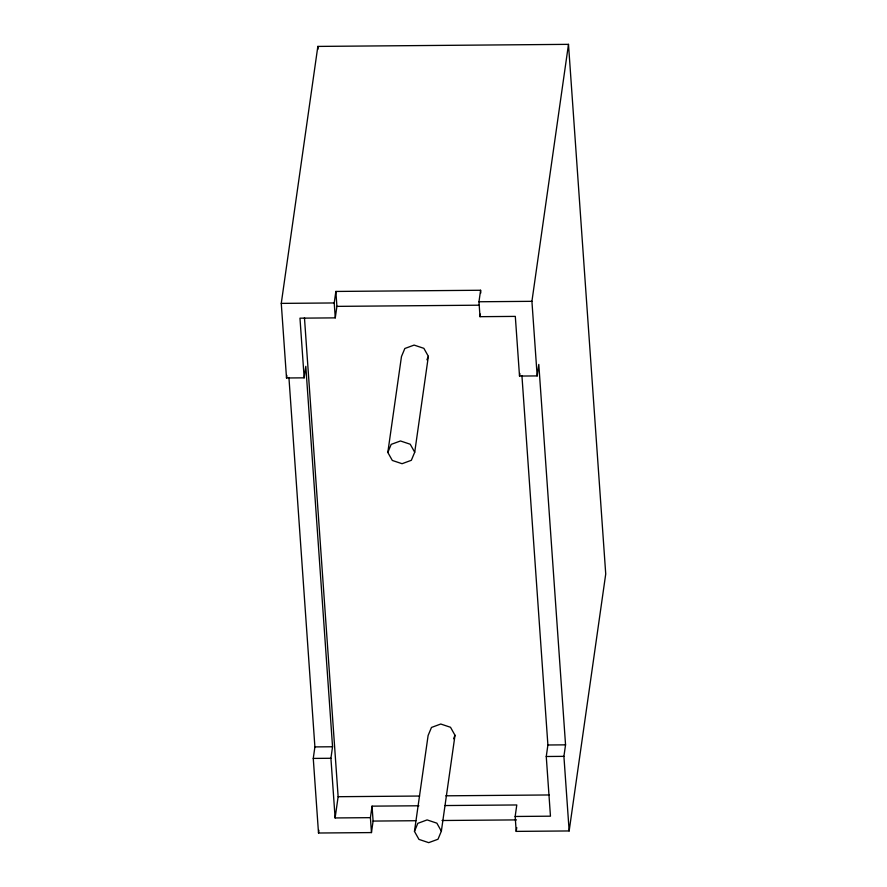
<?xml version="1.0" encoding="UTF-8"?>
<svg xmlns="http://www.w3.org/2000/svg" width="887" height="887" viewBox="0 0 887 887"><rect width="100%" height="100%" fill="white"/><g stroke="black" fill="none" stroke-linecap="round" stroke-linejoin="round"><path stroke-width="1.33" d="M418.919 805.773L372.052 806.15L370.411 817.659L335.109 817.947L330.918 758.274L332.547 746.765L305.804 366.331L304.163 377.84L286.512 377.984L281.268 303.387L317.845 46.412L568.489 44.35L605.732 573.978L569.155 830.953L516.201 831.385L515.159 816.472L516.788 804.964L445.108 805.551M286.512 377.984L286.878 375.423M304.163 377.84L299.972 318.167L335.275 317.868L334.222 302.955L335.863 291.446L480.599 290.26L480.798 292.965M335.275 317.868L336.905 306.37L335.863 291.446M372.052 806.15L373.094 821.074L371.465 832.583L318.511 833.015L313.266 758.418L314.896 746.909L288.929 377.507M318.511 833.015L318.899 830.287M335.109 817.947L338.135 796.703L304.452 317.624M387.819 452.448L401.467 356.563L404.838 348.491L414.118 345.087L423.864 348.336L428.366 356.341L414.717 452.226L411.346 460.298L402.066 463.701L392.32 460.453L387.819 452.448L391.189 444.376L400.469 440.972L410.215 444.221L414.717 452.226M569.155 830.953L563.91 756.356L565.551 744.847L538.797 364.413L537.167 375.922L519.516 376.066L515.314 316.393L480.011 316.681L478.969 301.757L480.599 290.26M480.011 316.681L480.377 314.12M414.462 831.396L428.111 735.5L431.481 727.44L440.761 724.025L450.507 727.273L455.009 735.29L441.36 831.174L437.99 839.246L428.709 842.65L418.963 839.401L414.462 831.396L417.832 823.324L427.113 819.91L436.859 823.169L441.36 831.174M519.516 376.066L519.882 373.505M537.167 375.922L531.923 301.325L568.489 44.35M516.201 831.385L516.755 827.549M515.159 816.472L550.461 816.184L546.259 756.5L547.9 744.991L521.922 375.589M426.924 359.8L428.366 356.341M453.567 738.738L455.009 735.29M281.268 303.387L334.222 302.955M478.969 301.757L531.923 301.325M336.905 306.37L478.891 305.195M314.896 746.909L332.547 746.765M547.9 744.991L565.551 744.847M313.266 758.418L330.918 758.274M546.259 756.5L563.91 756.356M338.135 796.703L419.584 796.038M445.806 795.816L549.341 794.963M373.094 821.074L415.837 820.719M442.025 820.508L516.467 819.898M317.845 46.412L318.034 49.173M370.411 817.659L371.465 832.583"/></g></svg>
